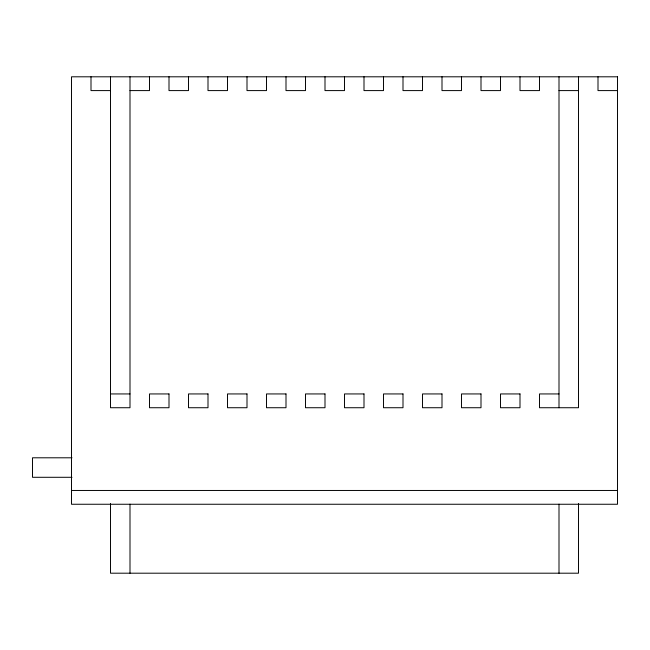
<?xml version="1.0" encoding="UTF-8"?>
<svg xmlns="http://www.w3.org/2000/svg" width="650" height="650" viewBox="0 0 650 650"><rect width="100%" height="100%" fill="white"/><g stroke="black" fill="none" stroke-linecap="round" stroke-linejoin="round"><path stroke-width="0.97" d="M110.5 90.594L91 90.594L91 76.806M130 90.594L149.5 90.594L149.5 76.806M559 90.594L578.5 90.594M617.5 90.594L598 90.594L598 76.806M110.5 393.941L130 393.941M559 393.941L539.5 393.941L539.5 407.729L578.5 407.729L578.5 76.806M72.004 457.795L32.5 457.795L32.5 477.295L72.004 477.295M71.5 490.466L617.5 490.466M578.5 503.571L578.5 573.194L110.5 573.194L110.5 503.571M559 76.806L559 407.729M559 504.164L559 573.194M539.5 76.806L539.5 90.594L520 90.594L520 76.806M500.5 76.806L500.5 90.594L481 90.594L481 76.806M461.5 76.806L461.5 90.594L442 90.594L442 76.806M422.5 76.806L422.5 90.594L403 90.594L403 76.806M383.5 76.806L383.5 90.594L364 90.594L364 76.806M344.5 76.806L344.5 90.594L325 90.594L325 76.806M305.5 76.806L305.5 90.594L286 90.594L286 76.806M266.5 76.806L266.5 90.594L247 90.594L247 76.806M227.5 76.806L227.5 90.594L208 90.594L208 76.806M188.5 76.806L188.5 90.594L169 90.594L169 76.806M130 76.806L130 407.729L110.5 407.729L110.5 76.806M130 504.164L130 573.194M617.5 76.806L71.5 76.806L71.5 504.254L617.5 504.254L617.5 76.806M169 393.941L149.5 393.941L149.5 407.729L169 407.729L169 393.941M208 393.941L188.5 393.941L188.5 407.729L208 407.729L208 393.941M247 393.941L227.5 393.941L227.5 407.729L247 407.729L247 393.941M286 393.941L266.5 393.941L266.5 407.729L286 407.729L286 393.941M325 393.941L305.5 393.941L305.5 407.729L325 407.729L325 393.941M364 393.941L344.5 393.941L344.5 407.729L364 407.729L364 393.941M403 393.941L383.5 393.941L383.5 407.729L403 407.729L403 393.941M442 393.941L422.5 393.941L422.5 407.729L442 407.729L442 393.941M481 393.941L461.5 393.941L461.5 407.729L481 407.729L481 393.941M520 393.941L500.5 393.941L500.5 407.729L520 407.729L520 393.941"/></g></svg>
